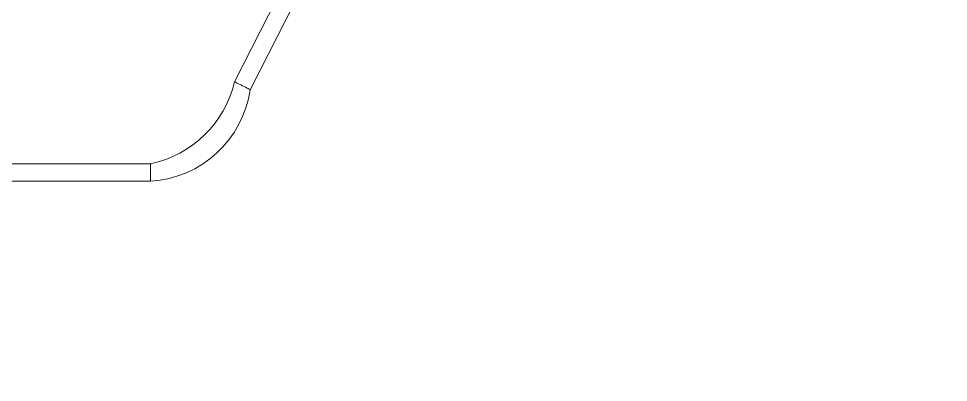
# Model space of a CAD drawing. Header units: millimetres. Extents: x 1587714 to 3094800, y -694377 to -413614.
# Drawn here: x 2355567 to 2356469, y -550391 to -550038 of the extents above; entities that cross this region are included whole.
import ezdxf

# ---------------------------------------------------------------- set-up
doc = ezdxf.new("R2010")
doc.units = ezdxf.units.MM

# ---------------------------------------------------------------- blocks, each defined once
blk = doc.blocks.new('poste RT1 vista lateral')
at = {"color": 7, "linetype": 'Continuous', "lineweight": 15}
for p, q in [((1355.8661, 8731.7126), (1312.3217, 8646.25)), ((1327.4689, 8638.5329), (1371.0132, 8723.9954)), ((1230.7943, 8566.7794), (0, 8566.7794)), ((0, 8549.7792), (1230.7943, 8549.7792))]:
    blk.add_line(p, q, dxfattribs=at)
at = {"color": 8, "linetype": 'Continuous', "lineweight": 15}
blk.add_line((1230.7943, 8566.7794), (1230.7943, 8549.7792), dxfattribs=at)
at = {"color": 8, "linetype": 'Continuous', "lineweight": 15, "flags": 128}
blk.add_lwpolyline([(1312.3217, 8646.25), (1312.3632, 8646.229), (1312.6925, 8646.0612), (1313.3364, 8645.7331), (1314.2671, 8645.2591), (1315.4437, 8644.6593), (1316.8148, 8643.9612), (1318.3207, 8643.1935), (1319.8953, 8642.3914), (1321.47, 8641.5894), (1322.9758, 8640.8217), (1324.347, 8640.1236), (1325.5236, 8639.5237), (1326.4542, 8639.0498), (1327.0983, 8638.7217), (1327.4275, 8638.5539), (1327.4689, 8638.5329)], dxfattribs=at)
at = {"color": 7, "linetype": 'Continuous', "lineweight": 15}
for centre, radius, start, end in [((1209.0077, 8670.6839), 106.164, 281.8421604, 346.6941107), ((1224.3032, 8653.8777), 104.3007, 273.5680341, 351.5397101)]:
    blk.add_arc(centre, radius, start, end, dxfattribs=at)

msp = doc.modelspace()

# ---------------------------------------------------------------- linework, layer by layer
at = {"color": 5}
msp.add_arc((2377763.839, -149359.7429), 401031.0256, 266.669529291, 273.81772373, dxfattribs=at)

# ---------------------------------------------------------------- block references
msp.add_blockref('poste RT1 vista lateral', (2354464.0477, -558745.6049))

doc.saveas('drawing.dxf')
